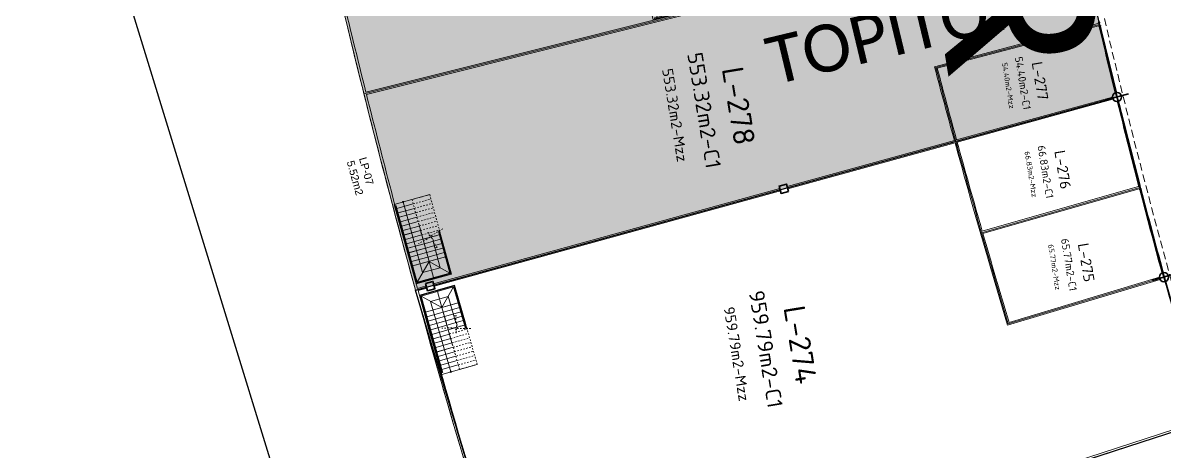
# Model space of a CAD drawing. Header units: metres. Extents: x 2 to 659295185, y -28 to 1124222152.
# Drawn here: x 655401.2 to 655475.9, y 1126339.9 to 1126367.9 of the extents above; entities that cross this region are included whole.
import ezdxf
from ezdxf.enums import TextEntityAlignment as Align

# ---------------------------------------------------------------- set-up
doc = ezdxf.new("R2010")
doc.units = ezdxf.units.M
doc.header["$MEASUREMENT"] = 0
for name, pattern in [('CCSM_C1_CUERPO CK$0$HIDDEN', [0.375, 0.25, -0.125]), ('CCSM_C1_CUERPO QR$0$CONTINUA', [0]), ('CONTINUA', [0]), ('DASHDOT', [1, 0.5, -0.25, 0, -0.25]), ('DASHED', [0.75, 0.5, -0.25]), ('HIDDEN', [0.375, 0.25, -0.125])]:
    doc.linetypes.add(name, pattern=pattern)
doc.layers.get('0').update_dxf_attribs({"linetype": 'CONTINUOUS'})
doc.layers.add('CCSM_C1_CUERPO QR$0$A-AREAS COMERCIALES', color=151, linetype='CONTINUOUS', plot=False)
for name, color, linetype in [('CCSM_C1_CUERPO QR$0$A-FRENTE DE LOCAL', 4, 'CONTINUOUS'), ('CCSM_C1_CUERPO QR$0$A-LOCAL ID', 7, 'CONTINUOUS'), ('CCSM_C1_CUERPO QR$0$A-MARCOS LOCALES', 4, 'CONTINUOUS'), ('CCSM_C1_CUERPO QR$0$A-PARED', 2, 'CCSM_C1_CUERPO QR$0$CONTINUA'), ('CCSM_C1_CUERPO QR$0$ID_AREA EXACTA', 7, 'CONTINUOUS'), ('CCSM_C1_CUERPO QR$0$ID_Nº LOCAL', 7, 'CONTINUOUS'), ('CCSM_C1_CUERPO QR$0$ID_RUBRO', 7, 'CONTINUOUS'), ('CCSM_XREF KIOSKOSE$0$Kiosco General', 154, 'CONTINUOUS'), ('DIVISION EDIFICIOS', 5, 'CONTINUOUS'), ('LP PUBLICIDAD', 7, 'CONTINUOUS'), ('Parcelas', 140, 'CONTINUOUS')]:
    doc.layers.add(name, color=color, linetype=linetype)
for name, color, linetype, lineweight in [('CCSM_XREF ESTRUCTURA15$0$E-CA-COLUMNA', 2, 'CONTINUOUS', 35), ('CCSM_XREF ESTRUCTURA15$0$E-CR-COLUMNA', 2, 'CONTINUOUS', 35), ('LOCALES ASIGNADOS', 41, 'DASHDOT', 0), ('LOCALES PROPIOS', 101, 'CONTINUA', 0), ('NOMBRES LOCATARIOS', 7, 'CONTINUA', 0), ('XREF ESCALERAS', 252, 'CONTINUOUS', 0)]:
    doc.layers.add(name, color=color, linetype=linetype, lineweight=lineweight)
doc.styles.add('B', font='arial.ttf')
doc.styles.add('CCSM_C1_CUERPO QR$0$ROMANS', font='romans__.ttf')
doc.styles.add('CCSM_XREF KIOSKOSE$0$Standard', font='txt')
doc.styles.get("Standard").update_dxf_attribs({"font": 'tahoma.ttf'})

# ---------------------------------------------------------------- blocks, each defined once
blk = doc.blocks.new('CCSM_C1_CUERPO QR$0$MARCO LOCAL-PARED')
for points in [[(655585.328, 1126575.539), (655585.378, 1126575.539), (655585.378, 1126575.439), (655585.328, 1126575.439)], [(655585.333, 1126575.534), (655585.373, 1126575.534), (655585.373, 1126575.444), (655585.333, 1126575.444)], [(655585.393, 1126575.539), (655585.393, 1126575.534), (655585.383, 1126575.534), (655585.383, 1126575.489), (655585.553, 1126575.489), (655585.553, 1126575.534), (655585.543, 1126575.534), (655585.543, 1126575.539), (655585.558, 1126575.539), (655585.558, 1126575.484), (655585.378, 1126575.484), (655585.378, 1126575.539)], [(655585.608, 1126575.539), (655585.558, 1126575.539), (655585.558, 1126575.439), (655585.608, 1126575.439)], [(655585.603, 1126575.534), (655585.563, 1126575.534), (655585.563, 1126575.444), (655585.603, 1126575.444)]]:
    blk.add_lwpolyline(points, close=True)
blk = doc.blocks.new('CCSM_C1_CUERPO QR$0$MARCO LOCAL-COLUMNA')
at = {"layer": 'CCSM_C1_CUERPO QR$0$A-MARCOS LOCALES'}
for points in [[(655585.123, 1126575.588), (655585.173, 1126575.588), (655585.173, 1126575.488), (655585.123, 1126575.488)], [(655585.128, 1126575.583), (655585.168, 1126575.583), (655585.168, 1126575.493), (655585.128, 1126575.493)]]:
    blk.add_lwpolyline(points, close=True, dxfattribs=at)
blk = doc.blocks.new('CCSM_C1_CUERPO QR$0$IDENT LOCAL')
at = {"style": 'CCSM_C1_CUERPO QR$0$ROMANS'}
for tag, height, p in [('NºLOCAL', 0.7, (0.038, 1.827)), ('AREA-EXACTA', 0.5, (0, 0.85)), ('RUBRO', 0.35, (0, 0)), ('USO', 0.35, (0, -0.85))]:
    blk.add_attdef(tag, text='', height=height, dxfattribs=at).set_placement(p, align=Align.BOTTOM_CENTER)
blk = doc.blocks.new('CCSM_XREF ESTRUCTURA15$0$CCSM_COLUMNA REC')
at = {"layer": 'CCSM_XREF ESTRUCTURA15$0$E-CA-COLUMNA'}
blk.add_lwpolyline([(-0.25, -0.25), (0.25, -0.25), (0.25, 0.25), (-0.25, 0.25)], close=True, dxfattribs=at)
blk = doc.blocks.new('CCSM_XREF ESTRUCTURA15$0$CCSM_COLUM REDONDA')
at = {"color": 5}
for p, q in [((0, 0.774), (0, -0.774)), ((-0.789, 0), (0.789, 0))]:
    blk.add_line(p, q, dxfattribs=at)
blk.add_circle((0, 0), 0.3)
blk = doc.blocks.new('stairs3')
for p, q in [((655563.519, 1126395.991), (655562.335, 1126395.797)), ((655563.519, 1126395.991), (655562.335, 1126395.797)), ((655563.103, 1126391.667), (655565.383, 1126392.04))]:
    blk.add_line(p, q)
at = {"layer": 'XREF ESCALERAS', "linetype": 'HIDDEN', "ltscale": 0.02}
for p, q in [((655563.519, 1126395.991), (655562.335, 1126395.797)), ((655562.335, 1126395.797), (655562.73, 1126393.384)), ((655563.568, 1126395.695), (655562.383, 1126395.501)), ((655563.616, 1126395.399), (655562.432, 1126395.205)), ((655563.616, 1126395.103), (655562.432, 1126394.909)), ((655563.713, 1126394.807), (655562.529, 1126394.613)), ((655563.762, 1126394.511), (655562.577, 1126394.317)), ((655563.81, 1126394.215), (655562.626, 1126394.02)), ((655563.859, 1126393.919), (655562.674, 1126393.724))]:
    blk.add_line(p, q, dxfattribs=at)
at = {"layer": 'XREF ESCALERAS'}
for p, q in [((655564.703, 1126396.185), (655563.519, 1126395.991)), ((655564.703, 1126396.185), (655563.519, 1126395.991)), ((655564.752, 1126395.889), (655563.568, 1126395.695)), ((655564.663, 1126395.874), (655563.568, 1126395.695)), ((655564.111, 1126396.088), (655564.887, 1126391.356)), ((655565.472, 1126390.94), (655564.637, 1126396.034)), ((655565.529, 1126390.899), (655564.686, 1126396.041)), ((655565.575, 1126390.866), (655564.703, 1126396.185)), ((655565.575, 1126390.866), (655564.703, 1126396.185)), ((655564.752, 1126395.889), (655564.712, 1126395.882)), ((655564.8, 1126395.593), (655563.616, 1126395.399)), ((655564.711, 1126395.578), (655563.616, 1126395.399)), ((655563.665, 1126395.103), (655564.849, 1126395.297)), ((655563.665, 1126395.103), (655564.76, 1126395.282)), ((655563.713, 1126394.807), (655564.897, 1126395.001)), ((655563.713, 1126394.807), (655564.808, 1126394.986)), ((655564.8, 1126395.593), (655564.761, 1126395.586)), ((655564.809, 1126395.29), (655564.849, 1126395.297)), ((655564.858, 1126394.994), (655564.897, 1126395.001)), ((655563.762, 1126394.511), (655564.946, 1126394.705)), ((655563.762, 1126394.511), (655564.857, 1126394.69)), ((655563.785, 1126394.367), (655564.198, 1126391.846)), ((655563.81, 1126394.215), (655564.994, 1126394.409)), ((655563.81, 1126394.215), (655564.906, 1126394.394)), ((655564.906, 1126394.698), (655564.946, 1126394.705)), ((655564.955, 1126394.402), (655564.994, 1126394.409)), ((655563.859, 1126393.919), (655565.043, 1126394.113)), ((655563.859, 1126393.919), (655564.954, 1126394.098)), ((655563.907, 1126393.622), (655565.091, 1126393.817)), ((655563.907, 1126393.622), (655565.003, 1126393.802)), ((655563.956, 1126393.326), (655565.14, 1126393.521)), ((655563.956, 1126393.326), (655565.051, 1126393.506)), ((655565.003, 1126394.106), (655565.043, 1126394.113)), ((655565.052, 1126393.81), (655565.091, 1126393.817)), ((655565.1, 1126393.514), (655565.14, 1126393.521)), ((655562.762, 1126393.435), (655562.723, 1126393.428)), ((655563.207, 1126390.478), (655562.73, 1126393.384)), ((655563.24, 1126390.524), (655562.772, 1126393.38)), ((655562.811, 1126393.139), (655562.772, 1126393.132)), ((655563.207, 1126390.478), (655562.787, 1126393.04)), ((655564.004, 1126393.03), (655562.82, 1126392.836)), ((655562.86, 1126392.843), (655562.82, 1126392.836)), ((655563.281, 1126390.581), (655562.823, 1126393.374)), ((655563.956, 1126393.326), (655562.86, 1126393.147)), ((655564.053, 1126392.734), (655562.869, 1126392.54)), ((655564.004, 1126393.03), (655562.909, 1126392.851)), ((655564.053, 1126392.734), (655562.957, 1126392.555)), ((655563.703, 1126391.159), (655563.412, 1126392.933)), ((655564.004, 1126393.03), (655565.188, 1126393.224)), ((655564.004, 1126393.03), (655565.1, 1126393.21)), ((655564.026, 1126392.897), (655564.198, 1126391.846)), ((655564.053, 1126392.734), (655565.237, 1126392.928)), ((655564.053, 1126392.734), (655565.148, 1126392.914)), ((655565.149, 1126393.218), (655565.188, 1126393.224)), ((655565.198, 1126392.922), (655565.237, 1126392.928)), ((655562.908, 1126392.547), (655562.869, 1126392.54)), ((655564.101, 1126392.438), (655562.917, 1126392.244)), ((655562.957, 1126392.251), (655562.917, 1126392.244)), ((655564.15, 1126392.142), (655562.966, 1126391.948)), ((655564.101, 1126392.438), (655563.006, 1126392.259)), ((655563.014, 1126391.652), (655565.383, 1126392.04)), ((655564.15, 1126392.142), (655563.054, 1126391.963)), ((655563.103, 1126391.667), (655565.294, 1126392.026)), ((655564.101, 1126392.438), (655565.286, 1126392.632)), ((655564.101, 1126392.438), (655565.197, 1126392.618)), ((655564.15, 1126392.142), (655565.334, 1126392.336)), ((655564.15, 1126392.142), (655565.245, 1126392.322)), ((655565.246, 1126392.626), (655565.286, 1126392.632)), ((655565.295, 1126392.33), (655565.334, 1126392.336)), ((655565.343, 1126392.034), (655565.383, 1126392.04)), ((655563.005, 1126391.955), (655562.966, 1126391.948)), ((655563.014, 1126391.652), (655563.054, 1126391.659)), ((655564.198, 1126391.846), (655563.282, 1126390.581)), ((655564.887, 1126391.356), (655563.703, 1126391.162)), ((655564.198, 1126391.846), (655565.471, 1126390.94)), ((655564.198, 1126391.846), (655564.376, 1126390.761)), ((655563.207, 1126390.478), (655565.575, 1126390.866)), ((655563.207, 1126390.478), (655565.575, 1126390.866)), ((655563.24, 1126390.524), (655563.207, 1126390.478)), ((655563.24, 1126390.524), (655565.529, 1126390.899)), ((655563.281, 1126390.581), (655565.472, 1126390.94)), ((655564.384, 1126390.711), (655564.391, 1126390.672)), ((655564.384, 1126390.711), (655564.391, 1126390.672)), ((655565.529, 1126390.899), (655565.575, 1126390.866))]:
    blk.add_line(p, q, dxfattribs=at)
at = {"layer": 'XREF ESCALERAS', "linetype": 'CCSM_C1_CUERPO CK$0$HIDDEN', "ltscale": 0.02}
for p, q in [((655563.519, 1126395.991), (655563.785, 1126394.367)), ((655563.519, 1126395.991), (655564.026, 1126392.897)), ((655563.907, 1126393.622), (655562.723, 1126393.428)), ((655562.787, 1126393.04), (655562.73, 1126393.384)), ((655563.956, 1126393.326), (655562.772, 1126393.132))]:
    blk.add_line(p, q, dxfattribs=at)
for points in [[(655562.479, 1126393.412), (655563.342, 1126393.318), (655563.365, 1126392.919), (655563.46, 1126393.624), (655563.491, 1126393.243), (655564.362, 1126393.185)], [(655563.606, 1126391.749), (655563.412, 1126392.933), (655563.342, 1126392.457), (655563.486, 1126392.485)]]:
    blk.add_lwpolyline(points, dxfattribs=at)
at = {"layer": 'XREF ESCALERAS'}
blk.add_circle((655564.111, 1126396.088), 0.0379, dxfattribs=at)
blk.add_arc((655564.662, 1126396.031), 0.0258, 22.82006, 174.29477, dxfattribs=at)
blk = doc.blocks.new('sectoresd')
at = {"layer": 'DIVISION EDIFICIOS', "ltscale": 0.005, "insert": (655467.892, 1126373.747), "char_height": 10.3047, "width": 148.24864, "attachment_point": 5, "rotation": 279.30845, "style": 'B'}
blk.add_mtext('{\\fCentury Gothic|b0|i0|c0|p34;R}', dxfattribs=at)

msp = doc.modelspace()

# ---------------------------------------------------------------- hatches: boundary and pattern name
at = {"layer": 'LOCALES ASIGNADOS'}
h = msp.add_hatch(color=256, dxfattribs=at)
edge = h.paths.add_edge_path()
edge.add_arc((219491.1056, 1054914.3756), 441878.9229, 9.308049718, 9.309563548, ccw=False)
edge.add_line((655551.8097, 1126384.9626), (655564.5398, 1126387.0492))
edge.add_line((655564.5398, 1126387.0492), (655562.5867, 1126398.9652))
edge.add_line((655562.5867, 1126398.9652), (655552.3922, 1126397.2942))
edge.add_line((655552.3922, 1126397.2942), (655552.4569, 1126396.8995))
edge.add_line((655552.4569, 1126396.8995), (655549.9212, 1126396.4839))
h = msp.add_hatch(color=256, dxfattribs=at)
h.dxf.hatch_style = 1
h.paths.add_polyline_path([(655472.2046, 1126365.4263), (655471.6386, 1126367.7989), (655470.9485, 1126370.7694), (655470.023, 1126374.901), (655423.5067, 1126363.2539), (655426.8801, 1126350.4178), (655472.7844, 1126363.0519)])
at = {"layer": 'LOCALES PROPIOS'}
h = msp.add_hatch(color=101, dxfattribs=at)
edge = h.paths.add_edge_path()
edge.add_arc((655980.1616, 1126502.6977), 548.8549, 190.372368, 191.413076, ccw=False)
edge.add_arc((655377.7276, 1127600.5384), 1198.2927, 272.4132328, 272.9920766, ccw=False)
edge.add_arc((656010.9449, 1126508.5871), 592.1948, 190.240308, 191.3822583)
edge.add_line((655430.3972, 1126391.7152), (655423.3751, 1126390.2977))
edge.add_line((655423.3751, 1126390.2977), (655420.3815, 1126376.3821))
edge.add_arc((655980.2138, 1126502.709), 573.9083, 192.715905, 194.0632043)
edge.add_line((655423.5065, 1126363.2538), (655447.7572, 1126369.3287))
edge.add_arc((655974.1009, 1126501.3252), 542.6424, 191.424044, 194.078301, ccw=False)
edge.add_line((655442.2093, 1126393.8447), (655442.1597, 1126394.0898))
edge = h.paths.add_edge_path(flags=16)
edge.add_arc((656009.0857, 1126508.2414), 590.3037, 190.2393683, 191.3849768, ccw=False)
edge.add_arc((655377.7276, 1127600.5384), 1198.2927, 272.0753127, 272.4132328, ccw=False)
edge.add_arc((655980.1928, 1126502.7038), 567.8867, 190.108571, 191.375557)
edge.add_line((655423.462, 1126390.6943), (655423.3751, 1126390.2977))
edge.add_line((655423.3751, 1126390.2977), (655430.3974, 1126391.7153))

# ---------------------------------------------------------------- linework, layer by layer
msp.add_lwpolyline([(655472.4952, 1126362.9723), (655472.7844, 1126363.0519), (655474.2868, 1126357.1376), (655475.8604, 1126351.2686), (655478.5703, 1126341.8161), (655433.7746, 1126327.2805), (655426.8801, 1126350.4178), (655472.4952, 1126362.9723)])
at = {"color": 43}
msp.add_arc((655909.8035, 1126471.5342), 450.282, 188.447695, 198.880651, dxfattribs=at)
msp.add_arc((655909.8035, 1126471.5342), 450.282, 188.447695, 198.880651, dxfattribs=at)
at = {"layer": 'CCSM_C1_CUERPO QR$0$A-AREAS COMERCIALES', "lineweight": 5}
for points in [[(655442.1597, 1126394.0898, -0.004541), (655440.2759, 1126403.8793, -0.0025257), (655428.1833, 1126403.3085, 0.0049827), (655430.3972, 1126391.7152), (655423.3751, 1126390.2977), (655420.3815, 1126376.3821, 0.0058788), (655423.5065, 1126363.2538), (655447.7572, 1126369.3287, -0.0115819), (655442.2093, 1126393.8447), (655442.1597, 1126394.0898)], [(655470.0219, 1126374.906, 0.0039462), (655471.6374, 1126367.8038), (655460.9351, 1126364.9801, 0.0023285), (655462.2403, 1126360.1499), (655426.8801, 1126350.4178, -0.0057816), (655423.5065, 1126363.2538)], [(655471.6374, 1126367.8038, 0.0026485), (655472.7844, 1126363.0519), (655462.2403, 1126360.1499, -0.0023285), (655460.9351, 1126364.9801)], [(655472.7844, 1126363.0519, 0.0033061), (655474.2868, 1126357.1376), (655463.9232, 1126354.1706, -0.0028907), (655462.2403, 1126360.1499)], [(655433.7748, 1126327.2805, -0.010518), (655426.8801, 1126350.4178), (655462.2403, 1126360.1499, 0.0057818), (655465.6754, 1126348.2104), (655475.8604, 1126351.2686, 0.0053286), (655478.5703, 1126341.8161)], [(655474.2868, 1126357.1376, 0.0032921), (655475.8604, 1126351.2686), (655465.6754, 1126348.2104, -0.0028911), (655463.9232, 1126354.1706)]]:
    msp.add_lwpolyline(points, format="xyb", close=True, dxfattribs=at)
at = {"layer": 'CCSM_C1_CUERPO QR$0$A-FRENTE DE LOCAL', "lineweight": 5}
for centre, radius, start, end in [((655920.7692, 1126473.7042), 461.498, 193.28492, 193.830906), ((655920.2813, 1126473.5853), 460.8958, 193.284477, 193.831057), ((655909.1502, 1126470.7427), 449.5075, 193.90751, 194.623198), ((655909.391, 1126470.8031), 449.6559, 193.907605, 194.622915), ((655923.8558, 1126474.5446), 464.697, 194.653547, 195.342269), ((655923.8591, 1126474.5455), 464.6004, 194.65357, 195.34227)]:
    msp.add_arc(centre, radius, start, end, dxfattribs=at)
at = {"layer": 'CCSM_C1_CUERPO QR$0$A-PARED', "lineweight": 5}
for p, q in [((655465.6251, 1126348.117), (655475.6037, 1126351.1132)), ((655465.7256, 1126348.3038), (655475.5606, 1126351.2569)), ((655478.5741, 1126341.9751), (655433.8716, 1126327.4697)), ((655478.617, 1126341.8313), (655437.0938, 1126328.3576))]:
    msp.add_line(p, q, dxfattribs=at)
for points in [[(655424.2855, 1126390.4049), (655423.5183, 1126390.2501), (655420.5351, 1126376.3825, 0.0058315), (655423.6338, 1126363.363)], [(655427.0049, 1126350.5299, -0.0057162), (655423.6702, 1126363.2175)], [(655433.8716, 1126327.4698, -0.0104196), (655427.0447, 1126350.3853, -0.0104196)]]:
    msp.add_lwpolyline(points, format="xyb", dxfattribs=at)
for points in [[(655469.7584, 1126374.7626), (655423.6702, 1126363.2175)], [(655447.6662, 1126369.3831), (655436.0987, 1126366.4855)], [(655471.6202, 1126367.8768), (655460.8433, 1126365.0335)], [(655471.6546, 1126367.7308), (655461.0268, 1126364.9268)], [(655436.0987, 1126366.4855), (655423.6338, 1126363.363)], [(655462.2927, 1126360.2421), (655472.4845, 1126363.0471)], [(655462.3325, 1126360.0974), (655472.5243, 1126362.9025)], [(655451.205, 1126357.1904), (655462.1484, 1126360.2024)], [(655451.2448, 1126357.0458), (655462.1879, 1126360.0576)], [(655428.0654, 1126350.8218), (655450.7229, 1126357.0578)], [(655428.1052, 1126350.6772), (655450.7627, 1126356.9131)], [(655474.2678, 1126357.2102), (655463.9746, 1126354.2633)], [(655474.3057, 1126357.065), (655464.0161, 1126354.1192)], [(655427.0049, 1126350.5299), (655427.5833, 1126350.6891)], [(655427.0447, 1126350.3853), (655427.6232, 1126350.5445)]]:
    msp.add_lwpolyline(points, dxfattribs=at)
for centre, radius, start, end in [((655980.2138, 1126502.709), 573.9083, 192.7511624, 197.7986826), ((655920.7556, 1126473.6985), 461.4335, 193.257773, 193.276405), ((655980.1928, 1126502.7038), 537.2867, 194.846627, 195.380284), ((655980.1928, 1126502.7038), 537.1367, 194.862646, 195.380281), ((655980.1928, 1126502.7038), 537.2867, 195.396279, 196.721356), ((655980.1928, 1126502.7038), 537.1367, 195.396282, 196.042785), ((655920.7556, 1126473.6985), 461.4335, 194.622461, 194.641091), ((655980.1928, 1126502.7038), 537.1367, 196.058785, 196.705358)]:
    msp.add_arc(centre, radius, start, end, dxfattribs=at)
at = {"layer": 'CCSM_XREF KIOSKOSE$0$Kiosco General', "linetype": 'DASHED', "lineweight": 5}
msp.add_lwpolyline([(655492.0108, 1126344.1424), (655479.5167, 1126340.0736, -0.0259636), (655468.0382, 1126386.5167), (655479.6276, 1126389.1365, 0.0227413), (655492.0111, 1126344.1425, -0.0569397)], format="xyb", close=True, dxfattribs=at)
at = {"layer": 'Parcelas', "lineweight": -3}
msp.add_lwpolyline([(655456, 1126797), (655420, 1126705), (655404, 1126671), (655397, 1126636), (655394, 1126606), (655393, 1126557), (655390, 1126509), (655394, 1126452), (655400, 1126413), (655407, 1126373), (655419, 1126334)], dxfattribs=at)

# ---------------------------------------------------------------- block references
at = {"color": 0}
msp.add_blockref('sectoresd', (-1.7491, -4.253), dxfattribs=at)
at = {"layer": 'CCSM_C1_CUERPO QR$0$A-LOCAL ID', "lineweight": 5}
ref = msp.add_blockref('CCSM_C1_CUERPO QR$0$IDENT LOCAL', (655443.3039, 1126361.7698), dxfattribs=dict(at, xscale=1.999999999914499, yscale=1.999999999914499, zscale=1.999999999914499, rotation=279.3084512337735))
ref.add_attrib('RUBRO', '553.32m2-Mzz', dxfattribs={"layer": 'CCSM_C1_CUERPO QR$0$ID_RUBRO', "height": 0.7, "rotation": 279.308451, "style": 'CCSM_C1_CUERPO QR$0$ROMANS'}).set_placement((655443.3039, 1126361.7698), align=Align.BOTTOM_CENTER)
ref.add_attrib('NºLOCAL', 'L-278', dxfattribs={"layer": 'CCSM_C1_CUERPO QR$0$ID_Nº LOCAL', "height": 1.4, "rotation": 279.308451, "style": 'CCSM_C1_CUERPO QR$0$ROMANS'}).set_placement((655446.9222, 1126362.2866), align=Align.BOTTOM_CENTER)
ref.add_attrib('AREA-EXACTA', '553.32m2-C1', dxfattribs={"layer": 'CCSM_C1_CUERPO QR$0$ID_AREA EXACTA', "height": 1, "rotation": 279.308451, "style": 'CCSM_C1_CUERPO QR$0$ROMANS'}).set_placement((655444.9815, 1126362.0448), align=Align.BOTTOM_CENTER)
ref = msp.add_blockref('CCSM_C1_CUERPO QR$0$IDENT LOCAL', (655465.3908, 1126363.7549), dxfattribs=dict(at, rotation=279.3084512337735))
ref.add_attrib('RUBRO', '54.40m2-Mzz', dxfattribs={"layer": 'CCSM_C1_CUERPO QR$0$ID_RUBRO', "height": 0.35, "rotation": 279.308451, "style": 'CCSM_C1_CUERPO QR$0$ROMANS'}).set_placement((655465.3908, 1126363.7549), align=Align.BOTTOM_CENTER)
ref.add_attrib('NºLOCAL', 'L-277', dxfattribs={"layer": 'CCSM_C1_CUERPO QR$0$ID_Nº LOCAL', "height": 0.7, "rotation": 279.308451, "style": 'CCSM_C1_CUERPO QR$0$ROMANS'}).set_placement((655467.2, 1126364.0133), align=Align.BOTTOM_CENTER)
ref.add_attrib('AREA-EXACTA', '54.40m2-C1', dxfattribs={"layer": 'CCSM_C1_CUERPO QR$0$ID_AREA EXACTA', "height": 0.5, "rotation": 279.308451, "style": 'CCSM_C1_CUERPO QR$0$ROMANS'}).set_placement((655466.2296, 1126363.8924), align=Align.BOTTOM_CENTER)
ref = msp.add_blockref('CCSM_C1_CUERPO QR$0$IDENT LOCAL', (655466.8747, 1126357.95), dxfattribs=dict(at, rotation=279.3084512337735))
ref.add_attrib('RUBRO', '66.83m2-Mzz', dxfattribs={"layer": 'CCSM_C1_CUERPO QR$0$ID_RUBRO', "height": 0.35, "rotation": 279.308451, "style": 'CCSM_C1_CUERPO QR$0$ROMANS'}).set_placement((655466.8747, 1126357.95), align=Align.BOTTOM_CENTER)
ref.add_attrib('NºLOCAL', 'L-276', dxfattribs={"layer": 'CCSM_C1_CUERPO QR$0$ID_Nº LOCAL', "height": 0.7, "rotation": 279.308451, "style": 'CCSM_C1_CUERPO QR$0$ROMANS'}).set_placement((655468.6839, 1126358.2084), align=Align.BOTTOM_CENTER)
ref.add_attrib('AREA-EXACTA', '66.83m2-C1', dxfattribs={"layer": 'CCSM_C1_CUERPO QR$0$ID_AREA EXACTA', "height": 0.5, "rotation": 279.308451, "style": 'CCSM_C1_CUERPO QR$0$ROMANS'}).set_placement((655467.7135, 1126358.0875), align=Align.BOTTOM_CENTER)
ref = msp.add_blockref('CCSM_C1_CUERPO QR$0$IDENT LOCAL', (655468.4125, 1126351.877), dxfattribs=dict(at, rotation=279.3084512337735))
ref.add_attrib('RUBRO', '65.77m2-Mzz', dxfattribs={"layer": 'CCSM_C1_CUERPO QR$0$ID_RUBRO', "height": 0.35, "rotation": 279.308451, "style": 'CCSM_C1_CUERPO QR$0$ROMANS'}).set_placement((655468.4125, 1126351.877), align=Align.BOTTOM_CENTER)
ref.add_attrib('NºLOCAL', 'L-275', dxfattribs={"layer": 'CCSM_C1_CUERPO QR$0$ID_Nº LOCAL', "height": 0.7, "rotation": 279.308451, "style": 'CCSM_C1_CUERPO QR$0$ROMANS'}).set_placement((655470.2216, 1126352.1354), align=Align.BOTTOM_CENTER)
ref.add_attrib('AREA-EXACTA', '65.77m2-C1', dxfattribs={"layer": 'CCSM_C1_CUERPO QR$0$ID_AREA EXACTA', "height": 0.5, "rotation": 279.308451, "style": 'CCSM_C1_CUERPO QR$0$ROMANS'}).set_placement((655469.2513, 1126352.0145), align=Align.BOTTOM_CENTER)
ref = msp.add_blockref('CCSM_C1_CUERPO QR$0$IDENT LOCAL', (655447.3403, 1126346.1517), dxfattribs=dict(at, xscale=1.999999999914499, yscale=1.999999999914499, zscale=1.999999999914499, rotation=279.3084512337735))
ref.add_attrib('RUBRO', '959.79m2-Mzz', dxfattribs={"layer": 'CCSM_C1_CUERPO QR$0$ID_RUBRO', "height": 0.7, "rotation": 279.308451, "style": 'CCSM_C1_CUERPO QR$0$ROMANS'}).set_placement((655447.3403, 1126346.1517), align=Align.BOTTOM_CENTER)
ref.add_attrib('NºLOCAL', 'L-274', dxfattribs={"layer": 'CCSM_C1_CUERPO QR$0$ID_Nº LOCAL', "height": 1.4, "rotation": 279.308451, "style": 'CCSM_C1_CUERPO QR$0$ROMANS'}).set_placement((655450.9587, 1126346.6685), align=Align.BOTTOM_CENTER)
ref.add_attrib('AREA-EXACTA', '959.79m2-C1', dxfattribs={"layer": 'CCSM_C1_CUERPO QR$0$ID_AREA EXACTA', "height": 1, "rotation": 279.308451, "style": 'CCSM_C1_CUERPO QR$0$ROMANS'}).set_placement((655449.0179, 1126346.4267), align=Align.BOTTOM_CENTER)
at = {"layer": 'CCSM_C1_CUERPO QR$0$A-MARCOS LOCALES', "lineweight": 5, "xscale": -1}
for name, p, rotation in [('CCSM_C1_CUERPO QR$0$MARCO LOCAL-PARED', (1601456.1276, 2023071.7576), 103.2717467802537), ('CCSM_C1_CUERPO QR$0$MARCO LOCAL-COLUMNA', (1592817.2859, 2032094.8227), 103.8210410007116), ('CCSM_C1_CUERPO QR$0$MARCO LOCAL-COLUMNA', (1591143.0447, 2033823.8327), 103.9268608265248), ('CCSM_C1_CUERPO QR$0$MARCO LOCAL-PARED', (1581000.9034, 2044161.6477), 104.5636670725376), ('CCSM_C1_CUERPO QR$0$MARCO LOCAL-COLUMNA', (1568587.621, 2056508.0659), 105.333500059278)]:
    msp.add_blockref(name, p, dxfattribs=dict(at, rotation=rotation))
at = {"layer": 'CCSM_XREF ESTRUCTURA15$0$E-CR-COLUMNA', "lineweight": 5, "xscale": -1}
for name, p, rotation in [('CCSM_XREF ESTRUCTURA15$0$CCSM_COLUM REDONDA', (655472.7844, 1126363.0519), 15.38827756296742), ('CCSM_XREF ESTRUCTURA15$0$CCSM_COLUMNA REC', (655450.9839, 1126357.0518), 15.38827756296742), ('CCSM_XREF ESTRUCTURA15$0$CCSM_COLUM REDONDA', (655475.8604, 1126351.2686), 16.71335437866007), ('CCSM_XREF ESTRUCTURA15$0$CCSM_COLUMNA REC', (655427.8443, 1126350.6832), 195.3882775758294)]:
    msp.add_blockref(name, p, dxfattribs=dict(at, rotation=rotation))
at = {"layer": 'XREF ESCALERAS', "xscale": -1}
for p, rotation in [((1435313.9884, 2170558.5982), 113.0456693468577), ((1721652.4764, 376893.9091), 24.69672878840866)]:
    msp.add_blockref('stairs3', p, dxfattribs=dict(at, rotation=rotation))
at = {"layer": 'XREF ESCALERAS', "rotation": 186.6086328635613}
msp.add_blockref('stairs3', (1177004.0121, 2320703.5368), dxfattribs=at)

# ---------------------------------------------------------------- texts
at = {"layer": 'LP PUBLICIDAD', "insert": (655423.6589, 1126359.1673), "char_height": 0.2, "attachment_point": 1, "rotation": 285.400922, "style": 'CCSM_XREF KIOSKOSE$0$Standard'}
msp.add_mtext_dynamic_manual_height_columns('\\pt2.6;{\\fArial|b0|i0|c0|p34;\\H2.5x;LP-07\\P5.52m2}', width=7.561207, gutter_width=1, heights=[0], dxfattribs=at)
at = {"layer": 'NOMBRES LOCATARIOS', "insert": (655449.5882, 1126366.8347, 1300.0991), "char_height": 3.090581, "attachment_point": 1, "rotation": 13.490992}
msp.add_mtext_dynamic_manual_height_columns('{\\fCalibri|b0|i0|c0|p34;\\C7;TOPITOP}', width=4.765486, gutter_width=25, heights=[0], dxfattribs=at)

doc.saveas('drawing.dxf')
